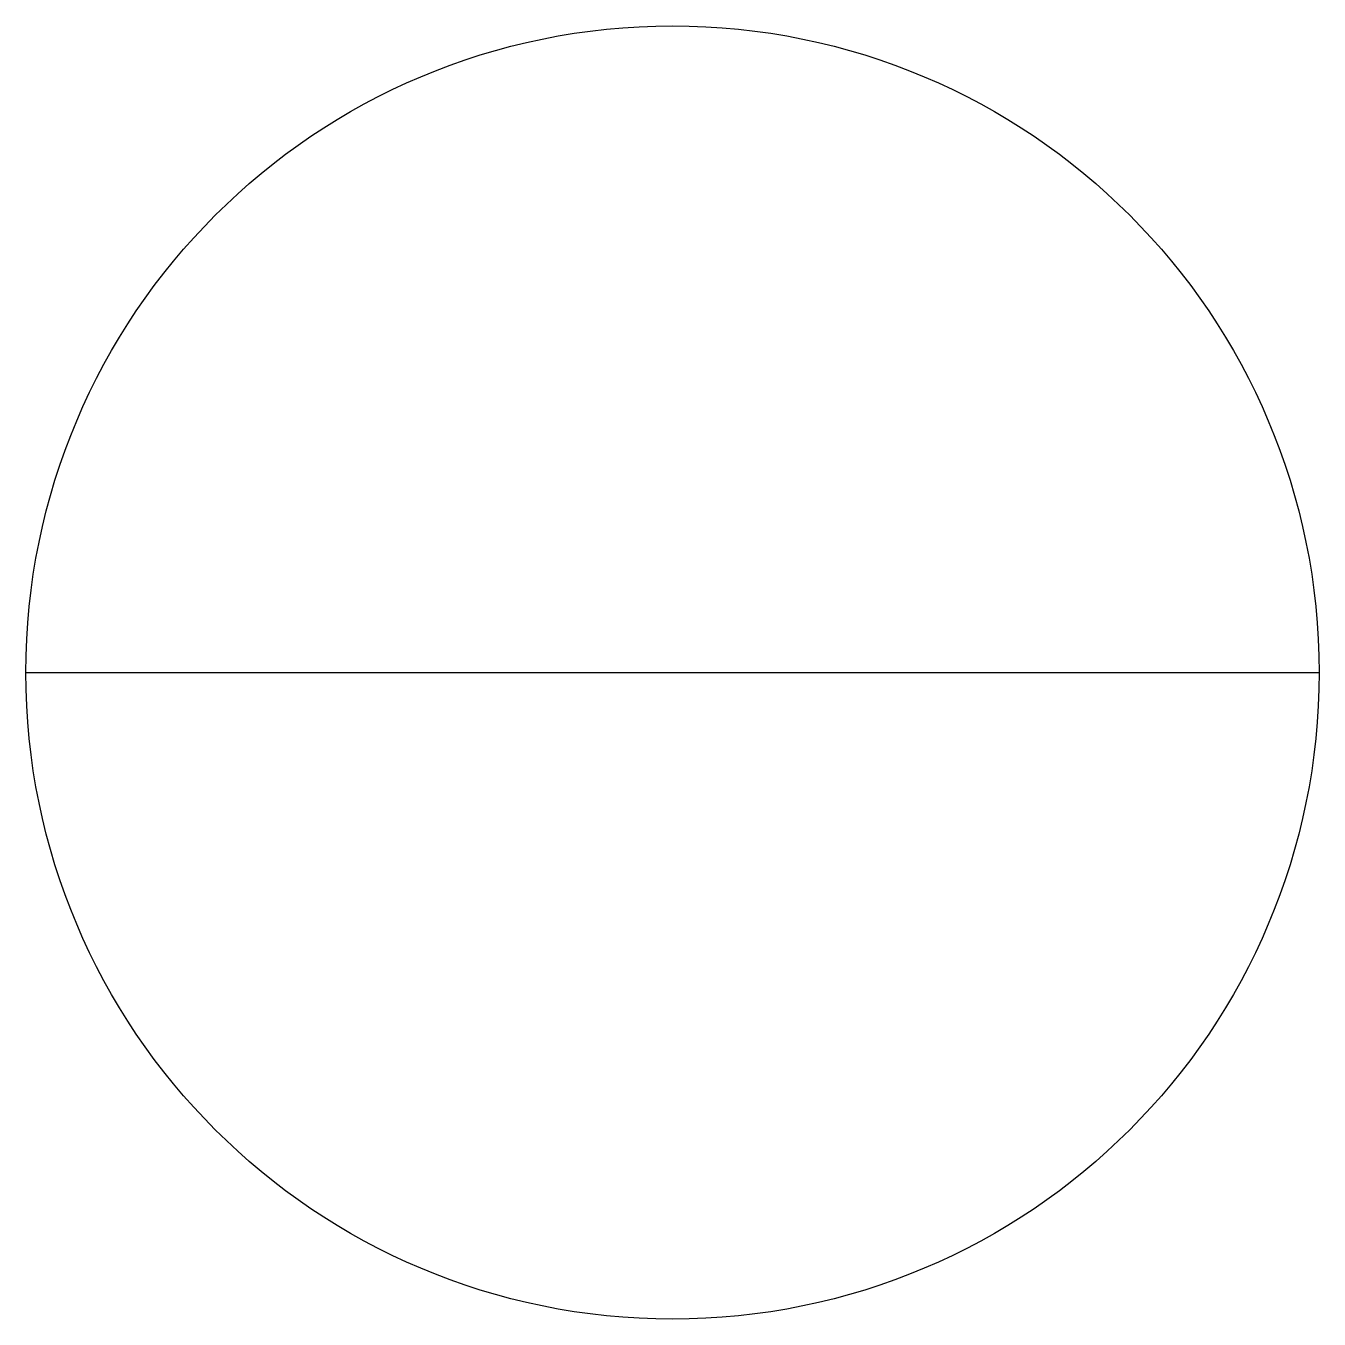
# Model space of a CAD drawing. Header units: metres. Extents: x -50 to 50, y -50 to 50.
import ezdxf

# ---------------------------------------------------------------- set-up
doc = ezdxf.new("R2010")
doc.units = ezdxf.units.M

msp = doc.modelspace()

# ---------------------------------------------------------------- linework, layer by layer
msp.add_line((-50, 0), (50, 0))
msp.add_circle((0, 0), 50)

doc.saveas('drawing.dxf')
